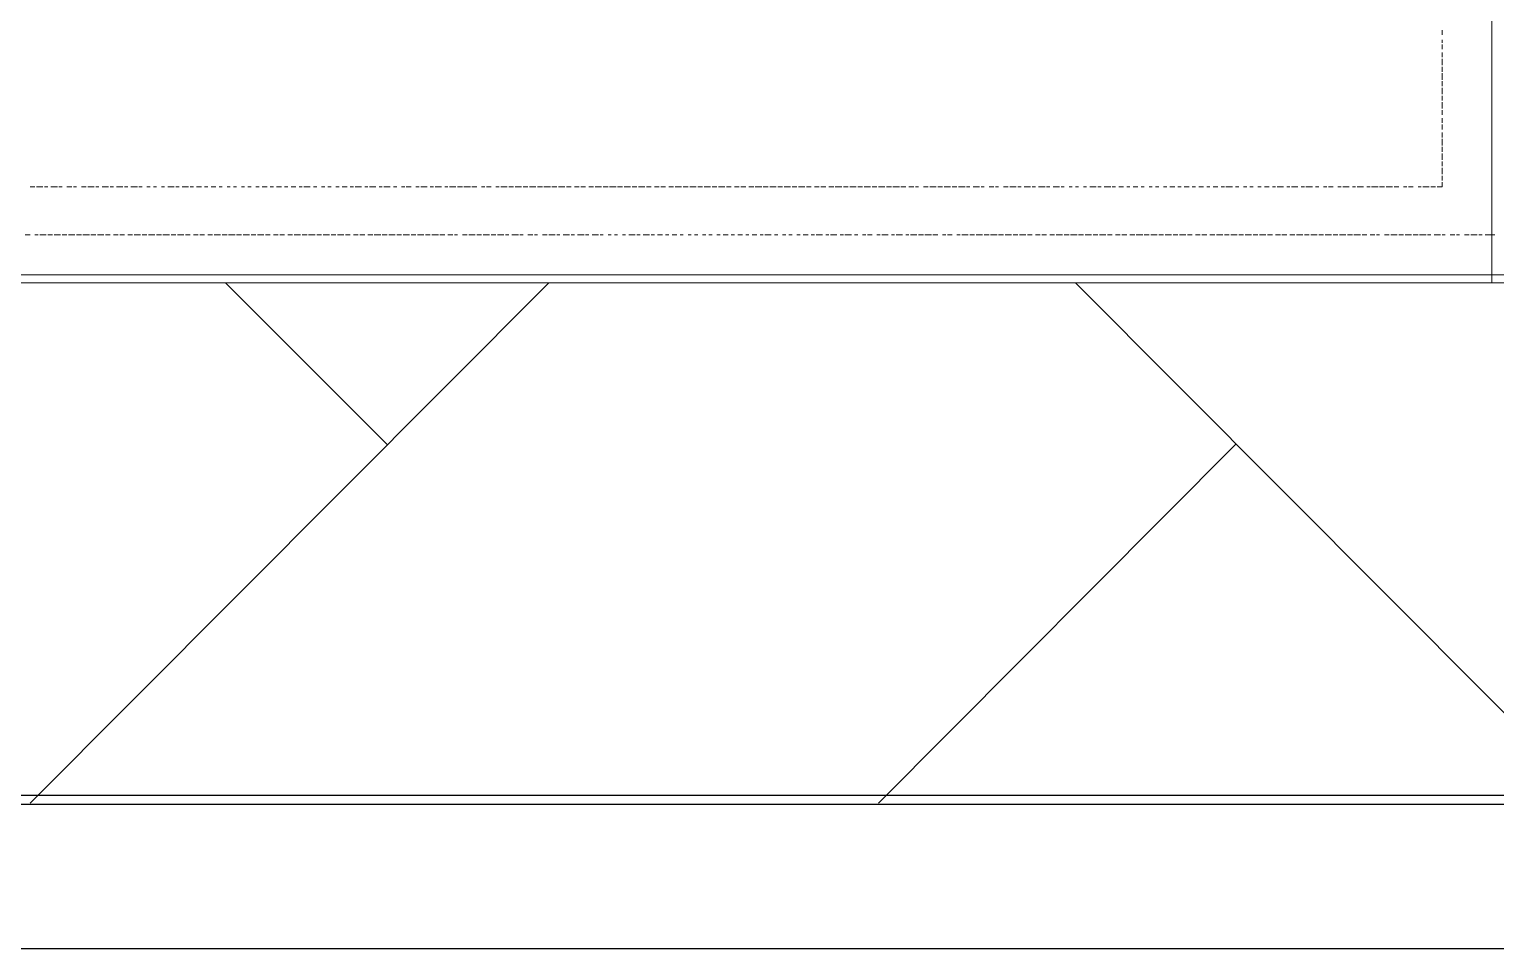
# Model space of a CAD drawing. Header units: millimetres. Extents: x 2928 to 3112, y 1220 to 1280.
# Drawn here: x 2974.809 to 2976.336, y 1236.874 to 1237.831 of the extents above; entities that cross this region are included whole.
import ezdxf

# ---------------------------------------------------------------- set-up
doc = ezdxf.new("R2010")
doc.units = ezdxf.units.MM

msp = doc.modelspace()

# ---------------------------------------------------------------- linework, layer by layer
at = {"color": 7, "linetype": 'Continuous', "lineweight": -2, "true_color": 0x000007}
for points in [[(2937.08126, 1265.3073), (2937.07792, 1267.474), (2938.98795, 1267.474), (2985.45528, 1267.474), (2985.45528, 1236.87356), (2938.98795, 1236.87356), (2937.08126, 1236.87356), (2937.08126, 1238.60692)], [(2937.23126, 1265.3073), (2937.23126, 1267.32399), (2938.98795, 1267.32399), (2985.30528, 1267.32399), (2985.30528, 1237.02356), (2938.98795, 1237.02356), (2937.22793, 1237.02356), (2937.22793, 1238.60692)]]:
    msp.add_lwpolyline(points, close=True, dxfattribs=at)
at = {"color": 7, "linetype": 'Continuous', "lineweight": 20, "true_color": 0x000007}
for points in [[(2976.33182, 1237.5669), (2974.31512, 1237.5669), (2974.31512, 1238.02024), (2976.33182, 1238.02024)], [(2978.34685, 1237.5669), (2976.33182, 1237.5669), (2976.33182, 1238.02024), (2978.34685, 1238.02024)]]:
    msp.add_lwpolyline(points, close=True, dxfattribs=at)
at = {"color": 252, "linetype": 'Continuous', "lineweight": 13, "true_color": 0x989898}
for points in [[(2976.28015, 1237.83024), (2976.28015, 1237.82524), (2976.28015, 1237.82524)], [(2976.28015, 1237.82024), (2976.28015, 1237.81691), (2976.28015, 1237.81691)], [(2976.28015, 1237.81524), (2976.28015, 1237.81024), (2976.28015, 1237.81024)], [(2976.28015, 1237.80691), (2976.28015, 1237.80191), (2976.28015, 1237.80191)], [(2976.28015, 1237.80024), (2976.28015, 1237.79357), (2976.28015, 1237.79357)], [(2976.28015, 1237.7919), (2976.28015, 1237.7869), (2976.28015, 1237.7869)], [(2976.28015, 1237.78524), (2976.28015, 1237.77857), (2976.28015, 1237.77857)], [(2976.28015, 1237.7769), (2976.28015, 1237.7719), (2976.28015, 1237.7719)], [(2976.28015, 1237.77024), (2976.28015, 1237.76357), (2976.28015, 1237.76357)], [(2976.28015, 1237.7619), (2976.28015, 1237.7569), (2976.28015, 1237.7569)], [(2976.28015, 1237.75524), (2976.28015, 1237.74857), (2976.28015, 1237.74857)], [(2976.28015, 1237.7469), (2976.28015, 1237.7419), (2976.28015, 1237.7419)], [(2976.28015, 1237.73857), (2976.28015, 1237.73357), (2976.28015, 1237.73357)], [(2976.28015, 1237.7319), (2976.28015, 1237.7269), (2976.28015, 1237.7269)], [(2976.28015, 1237.72357), (2976.28015, 1237.71857), (2976.28015, 1237.71857)], [(2976.28015, 1237.7169), (2976.28015, 1237.71024), (2976.28015, 1237.71024)], [(2976.28015, 1237.70857), (2976.28015, 1237.70357), (2976.28015, 1237.70357)], [(2976.28015, 1237.7019), (2976.28015, 1237.69524), (2976.28015, 1237.69524)], [(2976.28015, 1237.69357), (2976.28015, 1237.68857), (2976.28015, 1237.68857)], [(2976.28015, 1237.6869), (2976.28015, 1237.68024), (2976.28015, 1237.68024)], [(2976.28015, 1237.6719), (2976.28015, 1237.6669), (2976.27515, 1237.6669)], [(2976.28015, 1237.67857), (2976.28015, 1237.67357), (2976.28015, 1237.67357)], [(2974.81513, 1237.6669), (2974.81013, 1237.6669), (2974.81013, 1237.6669)], [(2974.82346, 1237.6669), (2974.8168, 1237.6669), (2974.8168, 1237.6669)], [(2974.82846, 1237.6669), (2974.82513, 1237.6669), (2974.82513, 1237.6669)], [(2974.83846, 1237.6669), (2974.8318, 1237.6669), (2974.8318, 1237.6669)], [(2974.84346, 1237.6669), (2974.84013, 1237.6669), (2974.84013, 1237.6669)], [(2974.85346, 1237.6669), (2974.84846, 1237.6669), (2974.84846, 1237.6669)], [(2974.85846, 1237.6669), (2974.85513, 1237.6669), (2974.85513, 1237.6669)], [(2974.86846, 1237.6669), (2974.86346, 1237.6669), (2974.86346, 1237.6669)], [(2974.8768, 1237.6669), (2974.87013, 1237.6669), (2974.87013, 1237.6669)], [(2974.8818, 1237.6669), (2974.87846, 1237.6669), (2974.87846, 1237.6669)], [(2974.8918, 1237.6669), (2974.88513, 1237.6669), (2974.88513, 1237.6669)], [(2974.8968, 1237.6669), (2974.89346, 1237.6669), (2974.89346, 1237.6669)], [(2974.9068, 1237.6669), (2974.90013, 1237.6669), (2974.90013, 1237.6669)], [(2974.9118, 1237.6669), (2974.90846, 1237.6669), (2974.90846, 1237.6669)], [(2974.9218, 1237.6669), (2974.91513, 1237.6669), (2974.91513, 1237.6669)], [(2974.9268, 1237.6669), (2974.92346, 1237.6669), (2974.92346, 1237.6669)], [(2974.93513, 1237.6669), (2974.9318, 1237.6669), (2974.9318, 1237.6669)], [(2974.9418, 1237.6669), (2974.93846, 1237.6669), (2974.93846, 1237.6669)], [(2974.95013, 1237.6669), (2974.9468, 1237.6669), (2974.9468, 1237.6669)], [(2974.96013, 1237.6669), (2974.95346, 1237.6669), (2974.95346, 1237.6669)], [(2974.96513, 1237.6669), (2974.9618, 1237.6669), (2974.9618, 1237.6669)], [(2974.97513, 1237.6669), (2974.96846, 1237.6669), (2974.96846, 1237.6669)], [(2974.98013, 1237.6669), (2974.9768, 1237.6669), (2974.9768, 1237.6669)], [(2974.98846, 1237.6669), (2974.98346, 1237.6669), (2974.98346, 1237.6669)], [(2974.99513, 1237.6669), (2974.9918, 1237.6669), (2974.9918, 1237.6669)], [(2975.00347, 1237.6669), (2974.99847, 1237.6669), (2974.99847, 1237.6669)], [(2975.01013, 1237.6669), (2975.0068, 1237.6669), (2975.0068, 1237.6669)], [(2975.01847, 1237.6669), (2975.01513, 1237.6669), (2975.01513, 1237.6669)], [(2975.02513, 1237.6669), (2975.0218, 1237.6669), (2975.0218, 1237.6669)], [(2975.03347, 1237.6669), (2975.03013, 1237.6669), (2975.03013, 1237.6669)], [(2975.04013, 1237.6669), (2975.0368, 1237.6669), (2975.0368, 1237.6669)], [(2975.04847, 1237.6669), (2975.04513, 1237.6669), (2975.04513, 1237.6669)], [(2975.0568, 1237.6669), (2975.0518, 1237.6669), (2975.0518, 1237.6669)], [(2975.06347, 1237.6669), (2975.06013, 1237.6669), (2975.06013, 1237.6669)], [(2975.0718, 1237.6669), (2975.0668, 1237.6669), (2975.0668, 1237.6669)], [(2975.07847, 1237.6669), (2975.07513, 1237.6669), (2975.07513, 1237.6669)], [(2975.0868, 1237.6669), (2975.0818, 1237.6669), (2975.0818, 1237.6669)], [(2975.09347, 1237.6669), (2975.09013, 1237.6669), (2975.09013, 1237.6669)], [(2975.1018, 1237.6669), (2975.09513, 1237.6669), (2975.09513, 1237.6669)], [(2975.10847, 1237.6669), (2975.10513, 1237.6669), (2975.10513, 1237.6669)], [(2975.1168, 1237.6669), (2975.11347, 1237.6669), (2975.11347, 1237.6669)], [(2975.12347, 1237.6669), (2975.12013, 1237.6669), (2975.12013, 1237.6669)], [(2975.1318, 1237.6669), (2975.12847, 1237.6669), (2975.12847, 1237.6669)], [(2975.14013, 1237.6669), (2975.13513, 1237.6669), (2975.13513, 1237.6669)], [(2975.1468, 1237.6669), (2975.14347, 1237.6669), (2975.14347, 1237.6669)], [(2975.15513, 1237.6669), (2975.14847, 1237.6669), (2975.14847, 1237.6669)], [(2975.1618, 1237.6669), (2975.15847, 1237.6669), (2975.15847, 1237.6669)], [(2975.17013, 1237.6669), (2975.16347, 1237.6669), (2975.16347, 1237.6669)], [(2975.1768, 1237.6669), (2975.17347, 1237.6669), (2975.17347, 1237.6669)], [(2975.18513, 1237.6669), (2975.17847, 1237.6669), (2975.17847, 1237.6669)], [(2975.1918, 1237.6669), (2975.18847, 1237.6669), (2975.18847, 1237.6669)], [(2975.20013, 1237.6669), (2975.1968, 1237.6669), (2975.1968, 1237.6669)], [(2975.2068, 1237.6669), (2975.2018, 1237.6669), (2975.2018, 1237.6669)], [(2975.21513, 1237.6669), (2975.2118, 1237.6669), (2975.2118, 1237.6669)], [(2975.22347, 1237.6669), (2975.2168, 1237.6669), (2975.2168, 1237.6669)], [(2975.23014, 1237.6669), (2975.2268, 1237.6669), (2975.2268, 1237.6669)], [(2975.23847, 1237.6669), (2975.2318, 1237.6669), (2975.2318, 1237.6669)], [(2975.24514, 1237.6669), (2975.2418, 1237.6669), (2975.2418, 1237.6669)], [(2975.25347, 1237.6669), (2975.2468, 1237.6669), (2975.2468, 1237.6669)], [(2975.26014, 1237.6669), (2975.25514, 1237.6669), (2975.25514, 1237.6669)], [(2975.26847, 1237.6669), (2975.2618, 1237.6669), (2975.2618, 1237.6669)], [(2975.27514, 1237.6669), (2975.27014, 1237.6669), (2975.27014, 1237.6669)], [(2975.28347, 1237.6669), (2975.28014, 1237.6669), (2975.28014, 1237.6669)], [(2975.29014, 1237.6669), (2975.28514, 1237.6669), (2975.28514, 1237.6669)], [(2975.29847, 1237.6669), (2975.29514, 1237.6669), (2975.29514, 1237.6669)], [(2975.3068, 1237.6669), (2975.30014, 1237.6669), (2975.30014, 1237.6669)], [(2975.31347, 1237.6669), (2975.30847, 1237.6669), (2975.30847, 1237.6669)], [(2975.3218, 1237.6669), (2975.31514, 1237.6669), (2975.31514, 1237.6669)], [(2975.32847, 1237.6669), (2975.32347, 1237.6669), (2975.32347, 1237.6669)], [(2975.3368, 1237.6669), (2975.33014, 1237.6669), (2975.33014, 1237.6669)], [(2975.34347, 1237.6669), (2975.33847, 1237.6669), (2975.33847, 1237.6669)], [(2975.3518, 1237.6669), (2975.34514, 1237.6669), (2975.34514, 1237.6669)], [(2975.35847, 1237.6669), (2975.35347, 1237.6669), (2975.35347, 1237.6669)], [(2975.3668, 1237.6669), (2975.36014, 1237.6669), (2975.36014, 1237.6669)], [(2975.37347, 1237.6669), (2975.36847, 1237.6669), (2975.36847, 1237.6669)], [(2975.3818, 1237.6669), (2975.3768, 1237.6669), (2975.3768, 1237.6669)], [(2975.38847, 1237.6669), (2975.38347, 1237.6669), (2975.38347, 1237.6669)], [(2975.3968, 1237.6669), (2975.3918, 1237.6669), (2975.3918, 1237.6669)], [(2975.40514, 1237.6669), (2975.39847, 1237.6669), (2975.39847, 1237.6669)], [(2975.4118, 1237.6669), (2975.4068, 1237.6669), (2975.4068, 1237.6669)], [(2975.42014, 1237.6669), (2975.41347, 1237.6669), (2975.41347, 1237.6669)], [(2975.4268, 1237.6669), (2975.4218, 1237.6669), (2975.4218, 1237.6669)], [(2975.43514, 1237.6669), (2975.42847, 1237.6669), (2975.42847, 1237.6669)], [(2975.4418, 1237.6669), (2975.4368, 1237.6669), (2975.4368, 1237.6669)], [(2975.45014, 1237.6669), (2975.44347, 1237.6669), (2975.44347, 1237.6669)], [(2975.4568, 1237.6669), (2975.4518, 1237.6669), (2975.4518, 1237.6669)], [(2975.46514, 1237.6669), (2975.46014, 1237.6669), (2975.46014, 1237.6669)], [(2975.47181, 1237.6669), (2975.46681, 1237.6669), (2975.46681, 1237.6669)], [(2975.48014, 1237.6669), (2975.47514, 1237.6669), (2975.47514, 1237.6669)], [(2975.48847, 1237.6669), (2975.48181, 1237.6669), (2975.48181, 1237.6669)], [(2975.49514, 1237.6669), (2975.49014, 1237.6669), (2975.49014, 1237.6669)], [(2975.50347, 1237.6669), (2975.49681, 1237.6669), (2975.49681, 1237.6669)], [(2975.51014, 1237.6669), (2975.50514, 1237.6669), (2975.50514, 1237.6669)], [(2975.51847, 1237.6669), (2975.51181, 1237.6669), (2975.51181, 1237.6669)], [(2975.52514, 1237.6669), (2975.52014, 1237.6669), (2975.52014, 1237.6669)], [(2975.53347, 1237.6669), (2975.52681, 1237.6669), (2975.52681, 1237.6669)], [(2975.54014, 1237.6669), (2975.53514, 1237.6669), (2975.53514, 1237.6669)], [(2975.54847, 1237.6669), (2975.54347, 1237.6669), (2975.54347, 1237.6669)], [(2975.55514, 1237.6669), (2975.55014, 1237.6669), (2975.55014, 1237.6669)], [(2975.56347, 1237.6669), (2975.55847, 1237.6669), (2975.55847, 1237.6669)], [(2975.57181, 1237.6669), (2975.56514, 1237.6669), (2975.56514, 1237.6669)], [(2975.57847, 1237.6669), (2975.57347, 1237.6669), (2975.57347, 1237.6669)], [(2975.58681, 1237.6669), (2975.58014, 1237.6669), (2975.58014, 1237.6669)], [(2975.59347, 1237.6669), (2975.58847, 1237.6669), (2975.58847, 1237.6669)], [(2975.60181, 1237.6669), (2975.59514, 1237.6669), (2975.59514, 1237.6669)], [(2975.60847, 1237.6669), (2975.60347, 1237.6669), (2975.60347, 1237.6669)], [(2975.61681, 1237.6669), (2975.61014, 1237.6669), (2975.61014, 1237.6669)], [(2975.62347, 1237.6669), (2975.61847, 1237.6669), (2975.61847, 1237.6669)], [(2975.63181, 1237.6669), (2975.62681, 1237.6669), (2975.62681, 1237.6669)], [(2975.63847, 1237.6669), (2975.63347, 1237.6669), (2975.63347, 1237.6669)], [(2975.64681, 1237.6669), (2975.64181, 1237.6669), (2975.64181, 1237.6669)], [(2975.65514, 1237.6669), (2975.64847, 1237.6669), (2975.64847, 1237.6669)], [(2975.66181, 1237.6669), (2975.65681, 1237.6669), (2975.65681, 1237.6669)], [(2975.67014, 1237.6669), (2975.66347, 1237.6669), (2975.66347, 1237.6669)], [(2975.67681, 1237.6669), (2975.67181, 1237.6669), (2975.67181, 1237.6669)], [(2975.68514, 1237.6669), (2975.67847, 1237.6669), (2975.67847, 1237.6669)], [(2975.69181, 1237.6669), (2975.68681, 1237.6669), (2975.68681, 1237.6669)], [(2975.70014, 1237.6669), (2975.69347, 1237.6669), (2975.69347, 1237.6669)], [(2975.70681, 1237.6669), (2975.70181, 1237.6669), (2975.70181, 1237.6669)], [(2975.71514, 1237.6669), (2975.70848, 1237.6669), (2975.70848, 1237.6669)], [(2975.72181, 1237.6669), (2975.71681, 1237.6669), (2975.71681, 1237.6669)], [(2975.73014, 1237.6669), (2975.72514, 1237.6669), (2975.72514, 1237.6669)], [(2975.73514, 1237.6669), (2975.73181, 1237.6669), (2975.73181, 1237.6669)], [(2975.74514, 1237.6669), (2975.74014, 1237.6669), (2975.74014, 1237.6669)], [(2975.75348, 1237.6669), (2975.74681, 1237.6669), (2975.74681, 1237.6669)], [(2975.76014, 1237.6669), (2975.75514, 1237.6669), (2975.75514, 1237.6669)], [(2975.76848, 1237.6669), (2975.76181, 1237.6669), (2975.76181, 1237.6669)], [(2975.77514, 1237.6669), (2975.77014, 1237.6669), (2975.77014, 1237.6669)], [(2975.78348, 1237.6669), (2975.77681, 1237.6669), (2975.77681, 1237.6669)], [(2975.78848, 1237.6669), (2975.78514, 1237.6669), (2975.78514, 1237.6669)], [(2975.79848, 1237.6669), (2975.79181, 1237.6669), (2975.79181, 1237.6669)], [(2975.80348, 1237.6669), (2975.80014, 1237.6669), (2975.80014, 1237.6669)], [(2975.81348, 1237.6669), (2975.80848, 1237.6669), (2975.80848, 1237.6669)], [(2975.81848, 1237.6669), (2975.81514, 1237.6669), (2975.81514, 1237.6669)], [(2975.82848, 1237.6669), (2975.82348, 1237.6669), (2975.82348, 1237.6669)], [(2975.83681, 1237.6669), (2975.83014, 1237.6669), (2975.83014, 1237.6669)], [(2975.84181, 1237.6669), (2975.83848, 1237.6669), (2975.83848, 1237.6669)], [(2975.85181, 1237.6669), (2975.84514, 1237.6669), (2975.84514, 1237.6669)], [(2975.85681, 1237.6669), (2975.85348, 1237.6669), (2975.85348, 1237.6669)], [(2975.86681, 1237.6669), (2975.86014, 1237.6669), (2975.86014, 1237.6669)], [(2975.87181, 1237.6669), (2975.86848, 1237.6669), (2975.86848, 1237.6669)], [(2975.88181, 1237.6669), (2975.87514, 1237.6669), (2975.87514, 1237.6669)], [(2975.88681, 1237.6669), (2975.88348, 1237.6669), (2975.88348, 1237.6669)], [(2975.89514, 1237.6669), (2975.89181, 1237.6669), (2975.89181, 1237.6669)], [(2975.90181, 1237.6669), (2975.89848, 1237.6669), (2975.89848, 1237.6669)], [(2975.91014, 1237.6669), (2975.90681, 1237.6669), (2975.90681, 1237.6669)], [(2975.92014, 1237.6669), (2975.91348, 1237.6669), (2975.91348, 1237.6669)], [(2975.92514, 1237.6669), (2975.92181, 1237.6669), (2975.92181, 1237.6669)], [(2975.93515, 1237.6669), (2975.92848, 1237.6669), (2975.92848, 1237.6669)], [(2975.94015, 1237.6669), (2975.93681, 1237.6669), (2975.93681, 1237.6669)], [(2975.94848, 1237.6669), (2975.94348, 1237.6669), (2975.94348, 1237.6669)], [(2975.95515, 1237.6669), (2975.95181, 1237.6669), (2975.95181, 1237.6669)], [(2975.96348, 1237.6669), (2975.95848, 1237.6669), (2975.95848, 1237.6669)], [(2975.97015, 1237.6669), (2975.96681, 1237.6669), (2975.96681, 1237.6669)], [(2975.97848, 1237.6669), (2975.97515, 1237.6669), (2975.97515, 1237.6669)], [(2975.98515, 1237.6669), (2975.98181, 1237.6669), (2975.98181, 1237.6669)], [(2975.99348, 1237.6669), (2975.99015, 1237.6669), (2975.99015, 1237.6669)], [(2976.00181, 1237.6669), (2975.99681, 1237.6669), (2975.99681, 1237.6669)], [(2976.00848, 1237.6669), (2976.00515, 1237.6669), (2976.00515, 1237.6669)], [(2976.01681, 1237.6669), (2976.01181, 1237.6669), (2976.01181, 1237.6669)], [(2976.02348, 1237.6669), (2976.02015, 1237.6669), (2976.02015, 1237.6669)], [(2976.03181, 1237.6669), (2976.02681, 1237.6669), (2976.02681, 1237.6669)], [(2976.03848, 1237.6669), (2976.03515, 1237.6669), (2976.03515, 1237.6669)], [(2976.04681, 1237.6669), (2976.04181, 1237.6669), (2976.04181, 1237.6669)], [(2976.05348, 1237.6669), (2976.05015, 1237.6669), (2976.05015, 1237.6669)], [(2976.06181, 1237.6669), (2976.05515, 1237.6669), (2976.05515, 1237.6669)], [(2976.06848, 1237.6669), (2976.06515, 1237.6669), (2976.06515, 1237.6669)], [(2976.07681, 1237.6669), (2976.07348, 1237.6669), (2976.07348, 1237.6669)], [(2976.08348, 1237.6669), (2976.08015, 1237.6669), (2976.08015, 1237.6669)], [(2976.09181, 1237.6669), (2976.08848, 1237.6669), (2976.08848, 1237.6669)], [(2976.10015, 1237.6669), (2976.09515, 1237.6669), (2976.09515, 1237.6669)], [(2976.10681, 1237.6669), (2976.10348, 1237.6669), (2976.10348, 1237.6669)], [(2976.11515, 1237.6669), (2976.10848, 1237.6669), (2976.10848, 1237.6669)], [(2976.12181, 1237.6669), (2976.11848, 1237.6669), (2976.11848, 1237.6669)], [(2976.13015, 1237.6669), (2976.12348, 1237.6669), (2976.12348, 1237.6669)], [(2976.13681, 1237.6669), (2976.13348, 1237.6669), (2976.13348, 1237.6669)], [(2976.14515, 1237.6669), (2976.13848, 1237.6669), (2976.13848, 1237.6669)], [(2976.15181, 1237.6669), (2976.14848, 1237.6669), (2976.14848, 1237.6669)], [(2976.16015, 1237.6669), (2976.15681, 1237.6669), (2976.15681, 1237.6669)], [(2976.16682, 1237.6669), (2976.16182, 1237.6669), (2976.16182, 1237.6669)], [(2976.17515, 1237.6669), (2976.17182, 1237.6669), (2976.17182, 1237.6669)], [(2976.18348, 1237.6669), (2976.17682, 1237.6669), (2976.17682, 1237.6669)], [(2976.19015, 1237.6669), (2976.18682, 1237.6669), (2976.18682, 1237.6669)], [(2976.19848, 1237.6669), (2976.19182, 1237.6669), (2976.19182, 1237.6669)], [(2976.20515, 1237.6669), (2976.20182, 1237.6669), (2976.20182, 1237.6669)], [(2976.21348, 1237.6669), (2976.20682, 1237.6669), (2976.20682, 1237.6669)], [(2976.22015, 1237.6669), (2976.21515, 1237.6669), (2976.21515, 1237.6669)], [(2976.22848, 1237.6669), (2976.22182, 1237.6669), (2976.22182, 1237.6669)], [(2976.23515, 1237.6669), (2976.23015, 1237.6669), (2976.23015, 1237.6669)], [(2976.24348, 1237.6669), (2976.24015, 1237.6669), (2976.24015, 1237.6669)], [(2976.25015, 1237.6669), (2976.24515, 1237.6669), (2976.24515, 1237.6669)], [(2976.25848, 1237.6669), (2976.25515, 1237.6669), (2976.25515, 1237.6669)], [(2976.26682, 1237.6669), (2976.26015, 1237.6669), (2976.26015, 1237.6669)], [(2976.27348, 1237.6669), (2976.26848, 1237.6669), (2976.26848, 1237.6669)], [(2974.81013, 1237.6169), (2974.80513, 1237.6169), (2974.80513, 1237.6169)], [(2974.81846, 1237.6169), (2974.81513, 1237.6169), (2974.81513, 1237.6169)], [(2974.8268, 1237.6169), (2974.82013, 1237.6169), (2974.82013, 1237.6169)], [(2974.83346, 1237.6169), (2974.82846, 1237.6169), (2974.82846, 1237.6169)], [(2974.8418, 1237.6169), (2974.83513, 1237.6169), (2974.83513, 1237.6169)], [(2974.84846, 1237.6169), (2974.84346, 1237.6169), (2974.84346, 1237.6169)], [(2974.8568, 1237.6169), (2974.85013, 1237.6169), (2974.85013, 1237.6169)], [(2974.86346, 1237.6169), (2974.85846, 1237.6169), (2974.85846, 1237.6169)], [(2974.8718, 1237.6169), (2974.86513, 1237.6169), (2974.86513, 1237.6169)], [(2974.87846, 1237.6169), (2974.87346, 1237.6169), (2974.87346, 1237.6169)], [(2974.8868, 1237.6169), (2974.88013, 1237.6169), (2974.88013, 1237.6169)], [(2974.89346, 1237.6169), (2974.88846, 1237.6169), (2974.88846, 1237.6169)], [(2974.9018, 1237.6169), (2974.8968, 1237.6169), (2974.8968, 1237.6169)], [(2974.90846, 1237.6169), (2974.90346, 1237.6169), (2974.90346, 1237.6169)], [(2974.9168, 1237.6169), (2974.9118, 1237.6169), (2974.9118, 1237.6169)], [(2974.92513, 1237.6169), (2974.91846, 1237.6169), (2974.91846, 1237.6169)], [(2974.9318, 1237.6169), (2974.9268, 1237.6169), (2974.9268, 1237.6169)], [(2974.94013, 1237.6169), (2974.93346, 1237.6169), (2974.93346, 1237.6169)], [(2974.9468, 1237.6169), (2974.9418, 1237.6169), (2974.9418, 1237.6169)], [(2974.95513, 1237.6169), (2974.94846, 1237.6169), (2974.94846, 1237.6169)], [(2974.9618, 1237.6169), (2974.9568, 1237.6169), (2974.9568, 1237.6169)], [(2974.97013, 1237.6169), (2974.96346, 1237.6169), (2974.96346, 1237.6169)], [(2974.9768, 1237.6169), (2974.9718, 1237.6169), (2974.9718, 1237.6169)], [(2974.98513, 1237.6169), (2974.98013, 1237.6169), (2974.98013, 1237.6169)], [(2974.9918, 1237.6169), (2974.9868, 1237.6169), (2974.9868, 1237.6169)], [(2975.00013, 1237.6169), (2974.99513, 1237.6169), (2974.99513, 1237.6169)], [(2975.00847, 1237.6169), (2975.0018, 1237.6169), (2975.0018, 1237.6169)], [(2975.01513, 1237.6169), (2975.01013, 1237.6169), (2975.01013, 1237.6169)], [(2975.02347, 1237.6169), (2975.0168, 1237.6169), (2975.0168, 1237.6169)], [(2975.03013, 1237.6169), (2975.02513, 1237.6169), (2975.02513, 1237.6169)], [(2975.03847, 1237.6169), (2975.0318, 1237.6169), (2975.0318, 1237.6169)], [(2975.04513, 1237.6169), (2975.04013, 1237.6169), (2975.04013, 1237.6169)], [(2975.05347, 1237.6169), (2975.0468, 1237.6169), (2975.0468, 1237.6169)], [(2975.06013, 1237.6169), (2975.05513, 1237.6169), (2975.05513, 1237.6169)], [(2975.06847, 1237.6169), (2975.06347, 1237.6169), (2975.06347, 1237.6169)], [(2975.07513, 1237.6169), (2975.07013, 1237.6169), (2975.07013, 1237.6169)], [(2975.08347, 1237.6169), (2975.07847, 1237.6169), (2975.07847, 1237.6169)], [(2975.0918, 1237.6169), (2975.08513, 1237.6169), (2975.08513, 1237.6169)], [(2975.09847, 1237.6169), (2975.09347, 1237.6169), (2975.09347, 1237.6169)], [(2975.1068, 1237.6169), (2975.10013, 1237.6169), (2975.10013, 1237.6169)], [(2975.11347, 1237.6169), (2975.10847, 1237.6169), (2975.10847, 1237.6169)], [(2975.1218, 1237.6169), (2975.11513, 1237.6169), (2975.11513, 1237.6169)], [(2975.12847, 1237.6169), (2975.12347, 1237.6169), (2975.12347, 1237.6169)], [(2975.1368, 1237.6169), (2975.13013, 1237.6169), (2975.13013, 1237.6169)], [(2975.14347, 1237.6169), (2975.13847, 1237.6169), (2975.13847, 1237.6169)], [(2975.1518, 1237.6169), (2975.1468, 1237.6169), (2975.1468, 1237.6169)], [(2975.15847, 1237.6169), (2975.15347, 1237.6169), (2975.15347, 1237.6169)], [(2975.1668, 1237.6169), (2975.1618, 1237.6169), (2975.1618, 1237.6169)], [(2975.17513, 1237.6169), (2975.16847, 1237.6169), (2975.16847, 1237.6169)], [(2975.1818, 1237.6169), (2975.1768, 1237.6169), (2975.1768, 1237.6169)], [(2975.19013, 1237.6169), (2975.18347, 1237.6169), (2975.18347, 1237.6169)], [(2975.1968, 1237.6169), (2975.1918, 1237.6169), (2975.1918, 1237.6169)], [(2975.20513, 1237.6169), (2975.19847, 1237.6169), (2975.19847, 1237.6169)], [(2975.2118, 1237.6169), (2975.2068, 1237.6169), (2975.2068, 1237.6169)], [(2975.22013, 1237.6169), (2975.21347, 1237.6169), (2975.21347, 1237.6169)], [(2975.2268, 1237.6169), (2975.2218, 1237.6169), (2975.2218, 1237.6169)], [(2975.23514, 1237.6169), (2975.22847, 1237.6169), (2975.22847, 1237.6169)], [(2975.2418, 1237.6169), (2975.2368, 1237.6169), (2975.2368, 1237.6169)], [(2975.25014, 1237.6169), (2975.24514, 1237.6169), (2975.24514, 1237.6169)], [(2975.25514, 1237.6169), (2975.2518, 1237.6169), (2975.2518, 1237.6169)], [(2975.26514, 1237.6169), (2975.26014, 1237.6169), (2975.26014, 1237.6169)], [(2975.27347, 1237.6169), (2975.2668, 1237.6169), (2975.2668, 1237.6169)], [(2975.28014, 1237.6169), (2975.27514, 1237.6169), (2975.27514, 1237.6169)], [(2975.28847, 1237.6169), (2975.2818, 1237.6169), (2975.2818, 1237.6169)], [(2975.29514, 1237.6169), (2975.29014, 1237.6169), (2975.29014, 1237.6169)], [(2975.30347, 1237.6169), (2975.2968, 1237.6169), (2975.2968, 1237.6169)], [(2975.30847, 1237.6169), (2975.30514, 1237.6169), (2975.30514, 1237.6169)], [(2975.31847, 1237.6169), (2975.3118, 1237.6169), (2975.3118, 1237.6169)], [(2975.32347, 1237.6169), (2975.32014, 1237.6169), (2975.32014, 1237.6169)], [(2975.33347, 1237.6169), (2975.32847, 1237.6169), (2975.32847, 1237.6169)], [(2975.33847, 1237.6169), (2975.33514, 1237.6169), (2975.33514, 1237.6169)], [(2975.34847, 1237.6169), (2975.34347, 1237.6169), (2975.34347, 1237.6169)], [(2975.3568, 1237.6169), (2975.35014, 1237.6169), (2975.35014, 1237.6169)], [(2975.3618, 1237.6169), (2975.35847, 1237.6169), (2975.35847, 1237.6169)], [(2975.3718, 1237.6169), (2975.36514, 1237.6169), (2975.36514, 1237.6169)], [(2975.3768, 1237.6169), (2975.37347, 1237.6169), (2975.37347, 1237.6169)], [(2975.3868, 1237.6169), (2975.38014, 1237.6169), (2975.38014, 1237.6169)], [(2975.3918, 1237.6169), (2975.38847, 1237.6169), (2975.38847, 1237.6169)], [(2975.4018, 1237.6169), (2975.39514, 1237.6169), (2975.39514, 1237.6169)], [(2975.4068, 1237.6169), (2975.40347, 1237.6169), (2975.40347, 1237.6169)], [(2975.41514, 1237.6169), (2975.4118, 1237.6169), (2975.4118, 1237.6169)], [(2975.4218, 1237.6169), (2975.41847, 1237.6169), (2975.41847, 1237.6169)], [(2975.43014, 1237.6169), (2975.4268, 1237.6169), (2975.4268, 1237.6169)], [(2975.44014, 1237.6169), (2975.43347, 1237.6169), (2975.43347, 1237.6169)], [(2975.44514, 1237.6169), (2975.4418, 1237.6169), (2975.4418, 1237.6169)], [(2975.45514, 1237.6169), (2975.44847, 1237.6169), (2975.44847, 1237.6169)], [(2975.46014, 1237.6169), (2975.4568, 1237.6169), (2975.4568, 1237.6169)], [(2975.46847, 1237.6169), (2975.46347, 1237.6169), (2975.46347, 1237.6169)], [(2975.47514, 1237.6169), (2975.47181, 1237.6169), (2975.47181, 1237.6169)], [(2975.48347, 1237.6169), (2975.47847, 1237.6169), (2975.47847, 1237.6169)], [(2975.49014, 1237.6169), (2975.48681, 1237.6169), (2975.48681, 1237.6169)], [(2975.49847, 1237.6169), (2975.49514, 1237.6169), (2975.49514, 1237.6169)], [(2975.50514, 1237.6169), (2975.50181, 1237.6169), (2975.50181, 1237.6169)], [(2975.51347, 1237.6169), (2975.51014, 1237.6169), (2975.51014, 1237.6169)], [(2975.52014, 1237.6169), (2975.51681, 1237.6169), (2975.51681, 1237.6169)], [(2975.52847, 1237.6169), (2975.52514, 1237.6169), (2975.52514, 1237.6169)], [(2975.53681, 1237.6169), (2975.53181, 1237.6169), (2975.53181, 1237.6169)], [(2975.54347, 1237.6169), (2975.54014, 1237.6169), (2975.54014, 1237.6169)], [(2975.55181, 1237.6169), (2975.54681, 1237.6169), (2975.54681, 1237.6169)], [(2975.55847, 1237.6169), (2975.55514, 1237.6169), (2975.55514, 1237.6169)], [(2975.56681, 1237.6169), (2975.56181, 1237.6169), (2975.56181, 1237.6169)], [(2975.57347, 1237.6169), (2975.57014, 1237.6169), (2975.57014, 1237.6169)], [(2975.58181, 1237.6169), (2975.57514, 1237.6169), (2975.57514, 1237.6169)], [(2975.58847, 1237.6169), (2975.58514, 1237.6169), (2975.58514, 1237.6169)], [(2975.59681, 1237.6169), (2975.59347, 1237.6169), (2975.59347, 1237.6169)], [(2975.60347, 1237.6169), (2975.60014, 1237.6169), (2975.60014, 1237.6169)], [(2975.61181, 1237.6169), (2975.60847, 1237.6169), (2975.60847, 1237.6169)], [(2975.62014, 1237.6169), (2975.61514, 1237.6169), (2975.61514, 1237.6169)], [(2975.62681, 1237.6169), (2975.62347, 1237.6169), (2975.62347, 1237.6169)], [(2975.63514, 1237.6169), (2975.62847, 1237.6169), (2975.62847, 1237.6169)], [(2975.64181, 1237.6169), (2975.63847, 1237.6169), (2975.63847, 1237.6169)], [(2975.65014, 1237.6169), (2975.64347, 1237.6169), (2975.64347, 1237.6169)], [(2975.65681, 1237.6169), (2975.65347, 1237.6169), (2975.65347, 1237.6169)], [(2975.66514, 1237.6169), (2975.65847, 1237.6169), (2975.65847, 1237.6169)], [(2975.67181, 1237.6169), (2975.66847, 1237.6169), (2975.66847, 1237.6169)], [(2975.68014, 1237.6169), (2975.67681, 1237.6169), (2975.67681, 1237.6169)], [(2975.68681, 1237.6169), (2975.68181, 1237.6169), (2975.68181, 1237.6169)], [(2975.69514, 1237.6169), (2975.69181, 1237.6169), (2975.69181, 1237.6169)], [(2975.70348, 1237.6169), (2975.69681, 1237.6169), (2975.69681, 1237.6169)], [(2975.71014, 1237.6169), (2975.70681, 1237.6169), (2975.70681, 1237.6169)], [(2975.71848, 1237.6169), (2975.71181, 1237.6169), (2975.71181, 1237.6169)], [(2975.72514, 1237.6169), (2975.72181, 1237.6169), (2975.72181, 1237.6169)], [(2975.73348, 1237.6169), (2975.72681, 1237.6169), (2975.72681, 1237.6169)], [(2975.74014, 1237.6169), (2975.73514, 1237.6169), (2975.73514, 1237.6169)], [(2975.74848, 1237.6169), (2975.74181, 1237.6169), (2975.74181, 1237.6169)], [(2975.75514, 1237.6169), (2975.75014, 1237.6169), (2975.75014, 1237.6169)], [(2975.76348, 1237.6169), (2975.76014, 1237.6169), (2975.76014, 1237.6169)], [(2975.77014, 1237.6169), (2975.76514, 1237.6169), (2975.76514, 1237.6169)], [(2975.77848, 1237.6169), (2975.77514, 1237.6169), (2975.77514, 1237.6169)], [(2975.78681, 1237.6169), (2975.78014, 1237.6169), (2975.78014, 1237.6169)], [(2975.79348, 1237.6169), (2975.78848, 1237.6169), (2975.78848, 1237.6169)], [(2975.80181, 1237.6169), (2975.79514, 1237.6169), (2975.79514, 1237.6169)], [(2975.80848, 1237.6169), (2975.80348, 1237.6169), (2975.80348, 1237.6169)], [(2975.81681, 1237.6169), (2975.81014, 1237.6169), (2975.81014, 1237.6169)], [(2975.82348, 1237.6169), (2975.81848, 1237.6169), (2975.81848, 1237.6169)], [(2975.83181, 1237.6169), (2975.82514, 1237.6169), (2975.82514, 1237.6169)], [(2975.83848, 1237.6169), (2975.83348, 1237.6169), (2975.83348, 1237.6169)], [(2975.84681, 1237.6169), (2975.84014, 1237.6169), (2975.84014, 1237.6169)], [(2975.85348, 1237.6169), (2975.84848, 1237.6169), (2975.84848, 1237.6169)], [(2975.86181, 1237.6169), (2975.85681, 1237.6169), (2975.85681, 1237.6169)], [(2975.86848, 1237.6169), (2975.86348, 1237.6169), (2975.86348, 1237.6169)], [(2975.87681, 1237.6169), (2975.87181, 1237.6169), (2975.87181, 1237.6169)], [(2975.88514, 1237.6169), (2975.87848, 1237.6169), (2975.87848, 1237.6169)], [(2975.89181, 1237.6169), (2975.88681, 1237.6169), (2975.88681, 1237.6169)], [(2975.90014, 1237.6169), (2975.89348, 1237.6169), (2975.89348, 1237.6169)], [(2975.90681, 1237.6169), (2975.90181, 1237.6169), (2975.90181, 1237.6169)], [(2975.91514, 1237.6169), (2975.90848, 1237.6169), (2975.90848, 1237.6169)], [(2975.92181, 1237.6169), (2975.91681, 1237.6169), (2975.91681, 1237.6169)], [(2975.93015, 1237.6169), (2975.92348, 1237.6169), (2975.92348, 1237.6169)], [(2975.93681, 1237.6169), (2975.93181, 1237.6169), (2975.93181, 1237.6169)], [(2975.94515, 1237.6169), (2975.94015, 1237.6169), (2975.94015, 1237.6169)], [(2975.95181, 1237.6169), (2975.94681, 1237.6169), (2975.94681, 1237.6169)], [(2975.96015, 1237.6169), (2975.95515, 1237.6169), (2975.95515, 1237.6169)], [(2975.96848, 1237.6169), (2975.96181, 1237.6169), (2975.96181, 1237.6169)], [(2975.97515, 1237.6169), (2975.97015, 1237.6169), (2975.97015, 1237.6169)], [(2975.98348, 1237.6169), (2975.97681, 1237.6169), (2975.97681, 1237.6169)], [(2975.99015, 1237.6169), (2975.98515, 1237.6169), (2975.98515, 1237.6169)], [(2975.99848, 1237.6169), (2975.99181, 1237.6169), (2975.99181, 1237.6169)], [(2976.00515, 1237.6169), (2976.00015, 1237.6169), (2976.00015, 1237.6169)], [(2976.01348, 1237.6169), (2976.00681, 1237.6169), (2976.00681, 1237.6169)], [(2976.02015, 1237.6169), (2976.01515, 1237.6169), (2976.01515, 1237.6169)], [(2976.02848, 1237.6169), (2976.02348, 1237.6169), (2976.02348, 1237.6169)], [(2976.03515, 1237.6169), (2976.03015, 1237.6169), (2976.03015, 1237.6169)], [(2976.04348, 1237.6169), (2976.03848, 1237.6169), (2976.03848, 1237.6169)], [(2976.05181, 1237.6169), (2976.04515, 1237.6169), (2976.04515, 1237.6169)], [(2976.05848, 1237.6169), (2976.05348, 1237.6169), (2976.05348, 1237.6169)], [(2976.06681, 1237.6169), (2976.06015, 1237.6169), (2976.06015, 1237.6169)], [(2976.07348, 1237.6169), (2976.06848, 1237.6169), (2976.06848, 1237.6169)], [(2976.08181, 1237.6169), (2976.07515, 1237.6169), (2976.07515, 1237.6169)], [(2976.08848, 1237.6169), (2976.08348, 1237.6169), (2976.08348, 1237.6169)], [(2976.09681, 1237.6169), (2976.09015, 1237.6169), (2976.09015, 1237.6169)], [(2976.10348, 1237.6169), (2976.09848, 1237.6169), (2976.09848, 1237.6169)], [(2976.11181, 1237.6169), (2976.10681, 1237.6169), (2976.10681, 1237.6169)], [(2976.11848, 1237.6169), (2976.11348, 1237.6169), (2976.11348, 1237.6169)], [(2976.12681, 1237.6169), (2976.12181, 1237.6169), (2976.12181, 1237.6169)], [(2976.13515, 1237.6169), (2976.12848, 1237.6169), (2976.12848, 1237.6169)], [(2976.14181, 1237.6169), (2976.13681, 1237.6169), (2976.13681, 1237.6169)], [(2976.15015, 1237.6169), (2976.14348, 1237.6169), (2976.14348, 1237.6169)], [(2976.15681, 1237.6169), (2976.15181, 1237.6169), (2976.15181, 1237.6169)], [(2976.16515, 1237.6169), (2976.15848, 1237.6169), (2976.15848, 1237.6169)], [(2976.17182, 1237.6169), (2976.16682, 1237.6169), (2976.16682, 1237.6169)], [(2976.18015, 1237.6169), (2976.17348, 1237.6169), (2976.17348, 1237.6169)], [(2976.18682, 1237.6169), (2976.18182, 1237.6169), (2976.18182, 1237.6169)], [(2976.19515, 1237.6169), (2976.18848, 1237.6169), (2976.18848, 1237.6169)], [(2976.20182, 1237.6169), (2976.19682, 1237.6169), (2976.19682, 1237.6169)], [(2976.21015, 1237.6169), (2976.20515, 1237.6169), (2976.20515, 1237.6169)], [(2976.21515, 1237.6169), (2976.21182, 1237.6169), (2976.21182, 1237.6169)], [(2976.22515, 1237.6169), (2976.22015, 1237.6169), (2976.22015, 1237.6169)], [(2976.23348, 1237.6169), (2976.22682, 1237.6169), (2976.22682, 1237.6169)], [(2976.24015, 1237.6169), (2976.23515, 1237.6169), (2976.23515, 1237.6169)], [(2976.24848, 1237.6169), (2976.24182, 1237.6169), (2976.24182, 1237.6169)], [(2976.25515, 1237.6169), (2976.25015, 1237.6169), (2976.25015, 1237.6169)], [(2976.26348, 1237.6169), (2976.25682, 1237.6169), (2976.25682, 1237.6169)], [(2976.26848, 1237.6169), (2976.26515, 1237.6169), (2976.26515, 1237.6169)], [(2976.27848, 1237.6169), (2976.27182, 1237.6169), (2976.27182, 1237.6169)], [(2976.28348, 1237.6169), (2976.28015, 1237.6169), (2976.28015, 1237.6169)], [(2976.29348, 1237.6169), (2976.28848, 1237.6169), (2976.28848, 1237.6169)], [(2976.29848, 1237.6169), (2976.29515, 1237.6169), (2976.29515, 1237.6169)], [(2976.30848, 1237.6169), (2976.30348, 1237.6169), (2976.30348, 1237.6169)], [(2976.31682, 1237.6169), (2976.31015, 1237.6169), (2976.31015, 1237.6169)], [(2976.32182, 1237.6169), (2976.31848, 1237.6169), (2976.31848, 1237.6169)], [(2976.33182, 1237.6169), (2976.32515, 1237.6169), (2976.32515, 1237.6169)], [(2976.33515, 1237.6169), (2976.33182, 1237.6169), (2976.33182, 1237.6169)]]:
    msp.add_lwpolyline(points, dxfattribs=at)
at = {"color": 253, "linetype": 'Continuous', "lineweight": 5, "true_color": 0x9a9a9a}
for points in [[(2976.33182, 1237.57524), (2974.31512, 1237.57524), (2974.31512, 1237.57524)], [(2978.34685, 1237.57524), (2976.33182, 1237.57524), (2976.33182, 1237.57524)]]:
    msp.add_lwpolyline(points, dxfattribs=at)
at = {"color": 9, "linetype": 'Continuous', "lineweight": 13, "true_color": 0xbababa}
for points in [[(2974.81013, 1237.02523), (2975.35014, 1237.5669), (2975.35014, 1237.5669)], [(2975.1818, 1237.39857), (2975.01347, 1237.5669), (2975.01347, 1237.5669)], [(2976.43849, 1237.02523), (2975.89848, 1237.5669), (2975.89848, 1237.5669)], [(2975.69347, 1237.02523), (2976.06515, 1237.39857), (2976.06515, 1237.39857)]]:
    msp.add_lwpolyline(points, dxfattribs=at)
at = {"color": 253, "linetype": 'Continuous', "lineweight": -2, "true_color": 0x9a9a9a}
msp.add_lwpolyline([(2943.29801, 1237.03356), (2986.86863, 1237.03356), (2986.86863, 1237.03356)], dxfattribs=at)

doc.saveas('drawing.dxf')
